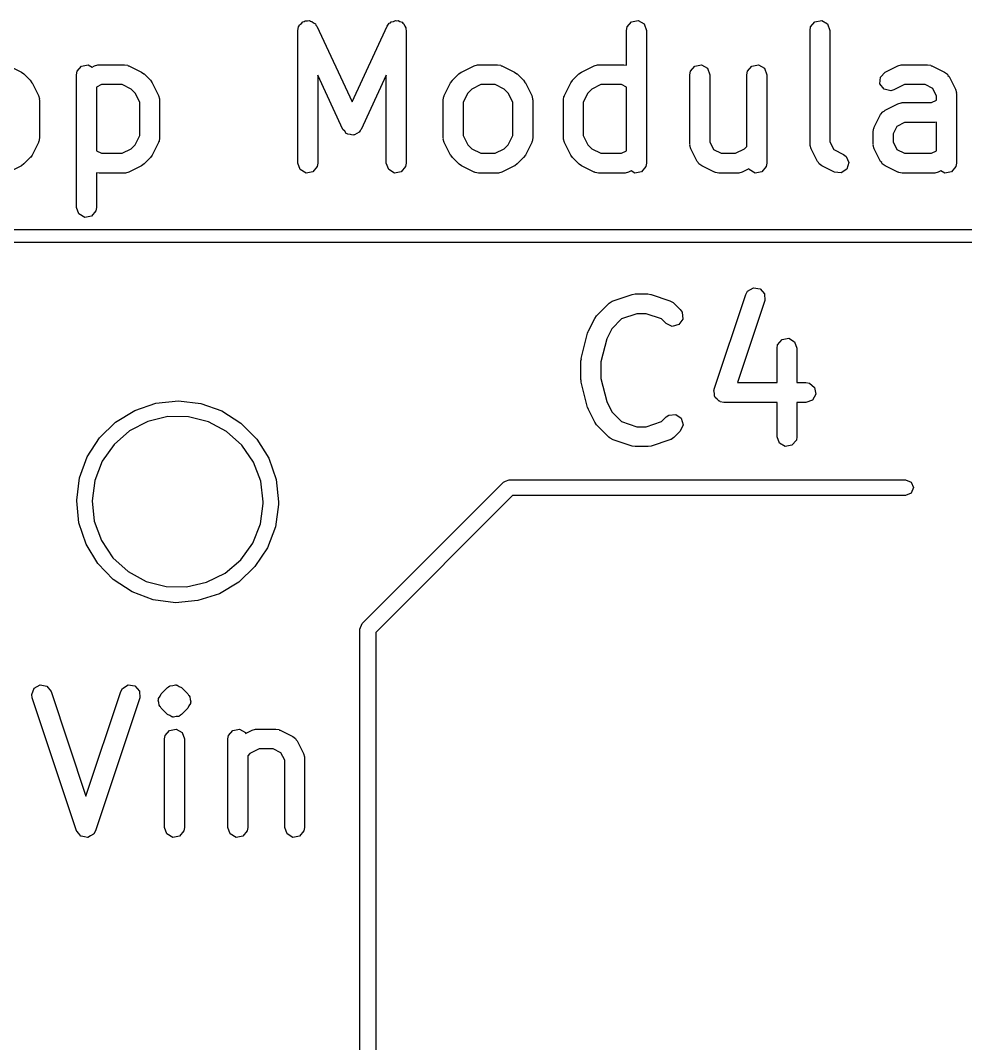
# Model space of a CAD drawing. Extents: x 58.1 to 150, y -119.5 to -80.4.
# Drawn here: x 67.82 to 74.93, y -88.08 to -80.38 of the extents above; entities that cross this region are included whole.
import ezdxf

# ---------------------------------------------------------------- set-up
doc = ezdxf.new("R2010")
doc.units = 0
doc.layers.add('BLACK', color=7, linetype='CONTINUOUS')

msp = doc.modelspace()

# ---------------------------------------------------------------- linework, layer by layer
at = {"layer": 'BLACK', "linetype": 'CONTINUOUS'}
for p, q in [((69.9317, -80.4), (69.9423, -80.3874)), ((69.9423, -80.3874), (69.9521, -80.3857)), ((69.9521, -80.3857), (69.9603, -80.3799)), ((69.9603, -80.3799), (69.9766, -80.3814)), ((69.9766, -80.3814), (69.9928, -80.3785)), ((69.9928, -80.3785), (70.0015, -80.3835)), ((70.0015, -80.3835), (70.0114, -80.3844)), ((70.0114, -80.3844), (70.023, -80.396)), ((70.6025, -80.3951), (70.6089, -80.3874)), ((70.6089, -80.3874), (70.6251, -80.3846)), ((70.6251, -80.3846), (70.6399, -80.3777)), ((70.6399, -80.3777), (70.6496, -80.3803)), ((70.6496, -80.3803), (70.6595, -80.3785)), ((70.6595, -80.3785), (70.6736, -80.3867)), ((70.6736, -80.3867), (70.6895, -80.391)), ((72.3855, -80.4267), (72.4185, -80.3874)), ((72.4185, -80.3874), (72.469, -80.3785)), ((72.469, -80.3785), (72.5134, -80.4042)), ((73.7664, -80.4267), (73.7994, -80.3874)), ((73.7994, -80.3874), (73.8499, -80.3785)), ((73.8499, -80.3785), (73.8944, -80.4042)), ((69.9048, -80.4524), (69.9093, -80.4267)), ((69.9048, -81.4524), (69.9048, -80.4524)), ((69.9093, -80.4267), (69.9157, -80.4191)), ((69.9157, -80.4191), (69.9183, -80.4094)), ((69.9183, -80.4094), (69.9317, -80.4)), ((70.023, -80.396), (70.0372, -80.4042)), ((70.0372, -80.4042), (70.0406, -80.4136)), ((70.0406, -80.4136), (70.0477, -80.4207)), ((70.0477, -80.4207), (70.3131, -80.9893)), ((70.3131, -80.9893), (70.5785, -80.4207)), ((70.5785, -80.4207), (70.5934, -80.3993)), ((70.5934, -80.3993), (70.6025, -80.3951)), ((70.6895, -80.391), (70.6952, -80.3992)), ((70.6952, -80.3992), (70.7039, -80.4042)), ((70.7039, -80.4042), (70.7095, -80.4196)), ((70.7095, -80.4196), (70.7189, -80.433)), ((70.7189, -80.433), (70.718, -80.443)), ((70.718, -80.443), (70.7214, -80.4524)), ((70.7214, -80.4524), (70.7214, -81.4524)), ((72.381, -80.4524), (72.3855, -80.4267)), ((72.381, -80.7143), (72.381, -80.4524)), ((72.5134, -80.4042), (72.531, -80.4524)), ((72.531, -80.4524), (72.531, -81.4524)), ((73.7619, -80.4524), (73.7664, -80.4267)), ((73.7619, -81.3095), (73.7619, -80.4524)), ((73.8944, -80.4042), (73.9119, -80.4524)), ((73.9119, -80.4524), (73.9119, -81.2918)), ((67.7276, -80.7186), (67.8228, -80.7663)), ((67.8228, -80.7663), (67.8408, -80.7796)), ((68.2381, -80.7857), (68.2426, -80.7601)), ((68.2426, -80.7601), (68.2756, -80.7208)), ((68.2756, -80.7208), (68.3261, -80.7119)), ((68.3261, -80.7119), (68.355, -80.7285)), ((68.355, -80.7285), (68.3748, -80.7186)), ((68.3748, -80.7186), (68.3998, -80.7112)), ((68.3998, -80.7112), (68.4041, -80.7122)), ((68.4041, -80.7122), (68.4083, -80.7107)), ((68.4083, -80.7107), (68.5988, -80.7107)), ((68.5988, -80.7107), (68.6245, -80.7152)), ((68.6245, -80.7152), (68.6279, -80.7181)), ((68.6279, -80.7181), (68.6324, -80.7186)), ((68.6324, -80.7186), (68.7276, -80.7663)), ((68.7276, -80.7663), (68.7456, -80.7796)), ((71.1172, -80.7803), (71.1356, -80.7674)), ((71.1356, -80.7674), (71.1367, -80.7663)), ((71.1367, -80.7663), (71.2319, -80.7186)), ((71.2319, -80.7186), (71.2569, -80.7112)), ((71.2569, -80.7112), (71.2613, -80.7122)), ((71.2613, -80.7122), (71.2655, -80.7107)), ((71.2655, -80.7107), (71.4083, -80.7107)), ((71.4083, -80.7107), (71.434, -80.7152)), ((71.434, -80.7152), (71.4374, -80.7181)), ((71.4374, -80.7181), (71.4419, -80.7186)), ((71.4419, -80.7186), (71.5371, -80.7663)), ((71.5371, -80.7663), (71.5551, -80.7796)), ((72.022, -80.7803), (72.0403, -80.7674)), ((72.0403, -80.7674), (72.0415, -80.7663)), ((72.0415, -80.7663), (72.1367, -80.7186)), ((72.1367, -80.7186), (72.1617, -80.7112)), ((72.1617, -80.7112), (72.166, -80.7122)), ((72.166, -80.7122), (72.1702, -80.7107)), ((72.1702, -80.7107), (72.3607, -80.7107)), ((72.3607, -80.7107), (72.381, -80.7143)), ((72.8571, -80.7857), (72.8617, -80.7601)), ((72.8617, -80.7601), (72.8946, -80.7208)), ((72.8946, -80.7208), (72.9452, -80.7119)), ((72.9452, -80.7119), (72.9896, -80.7375)), ((72.9896, -80.7375), (73.0071, -80.7857)), ((73.2857, -80.7857), (73.2902, -80.7601)), ((73.2902, -80.7601), (73.3232, -80.7208)), ((73.3232, -80.7208), (73.3737, -80.7119)), ((73.3737, -80.7119), (73.4182, -80.7375)), ((73.4182, -80.7375), (73.4357, -80.7857)), ((74.2919, -80.8035), (74.3272, -80.7663)), ((74.3272, -80.7663), (74.4224, -80.7186)), ((74.4224, -80.7186), (74.4474, -80.7112)), ((74.4474, -80.7112), (74.4517, -80.7122)), ((74.4517, -80.7122), (74.456, -80.7107)), ((74.456, -80.7107), (74.6464, -80.7107)), ((74.6464, -80.7107), (74.6721, -80.7152)), ((74.6721, -80.7152), (74.6755, -80.7181)), ((74.6755, -80.7181), (74.68, -80.7186)), ((74.68, -80.7186), (74.7752, -80.7663)), ((74.7752, -80.7663), (74.7961, -80.7818)), ((67.8408, -80.7796), (67.8423, -80.7803)), ((67.8423, -80.7803), (67.8899, -80.8279)), ((67.8899, -80.8279), (67.9028, -80.8463)), ((67.9028, -80.8463), (67.904, -80.8474)), ((67.904, -80.8474), (67.9516, -80.9426)), ((68.2381, -81.7857), (68.2381, -80.7857)), ((68.7456, -80.7796), (68.7471, -80.7803)), ((68.7471, -80.7803), (68.7947, -80.8279)), ((68.7947, -80.8279), (68.8076, -80.8463)), ((68.8076, -80.8463), (68.8087, -80.8474)), ((68.8087, -80.8474), (68.8564, -80.9426)), ((70.2451, -81.1984), (70.0548, -80.7904)), ((70.0548, -80.7904), (70.0548, -81.4524)), ((70.5714, -80.7904), (70.3811, -81.1984)), ((70.5714, -81.4524), (70.5714, -80.7904)), ((71.0079, -80.9426), (71.0555, -80.8474)), ((71.0555, -80.8474), (71.0689, -80.8294)), ((71.0689, -80.8294), (71.0696, -80.8279)), ((71.0696, -80.8279), (71.1172, -80.7803)), ((71.5551, -80.7796), (71.5566, -80.7803)), ((71.5566, -80.7803), (71.6042, -80.8279)), ((71.6042, -80.8279), (71.6171, -80.8463)), ((71.6171, -80.8463), (71.6183, -80.8474)), ((71.6183, -80.8474), (71.6659, -80.9426)), ((71.9127, -80.9426), (71.9603, -80.8474)), ((71.9603, -80.8474), (71.9737, -80.8294)), ((71.9737, -80.8294), (71.9743, -80.8279)), ((71.9743, -80.8279), (72.022, -80.7803)), ((72.8571, -81.3095), (72.8571, -80.7857)), ((73.0071, -80.7857), (73.0071, -81.2918)), ((73.2857, -81.3261), (73.2857, -80.7857)), ((73.4357, -80.7857), (73.4357, -81.4524)), ((74.2888, -80.8547), (74.2919, -80.8035)), ((74.7961, -80.7818), (74.8006, -80.7921)), ((74.8006, -80.7921), (74.8087, -80.7998)), ((74.8087, -80.7998), (74.8564, -80.895)), ((68.426, -80.8607), (68.3881, -80.8797)), ((68.3881, -80.8797), (68.3881, -81.3584)), ((68.5811, -80.8607), (68.426, -80.8607)), ((68.6496, -80.895), (68.5811, -80.8607)), ((68.68, -80.9254), (68.6496, -80.895)), ((68.7143, -80.9939), (68.68, -80.9254)), ((71.1843, -80.9254), (71.15, -80.9939)), ((71.2147, -80.895), (71.1843, -80.9254)), ((71.2832, -80.8607), (71.2147, -80.895)), ((71.3906, -80.8607), (71.2832, -80.8607)), ((71.4591, -80.895), (71.3906, -80.8607)), ((71.4896, -80.9254), (71.4591, -80.895)), ((71.5238, -80.9939), (71.4896, -80.9254)), ((72.089, -80.9254), (72.0548, -80.9939)), ((72.1194, -80.895), (72.089, -80.9254)), ((72.1879, -80.8607), (72.1194, -80.895)), ((72.343, -80.8607), (72.1879, -80.8607)), ((72.381, -80.8797), (72.343, -80.8607)), ((72.381, -81.3584), (72.381, -80.8797)), ((74.3194, -80.8959), (74.2888, -80.8547)), ((74.3693, -80.9078), (74.3194, -80.8959)), ((74.3943, -80.9004), (74.3693, -80.9078)), ((74.4737, -80.8607), (74.3943, -80.9004)), ((74.6287, -80.8607), (74.4737, -80.8607)), ((74.6858, -80.8892), (74.6287, -80.8607)), ((74.7143, -80.9463), (74.6858, -80.8892)), ((74.8564, -80.895), (74.8638, -80.92)), ((74.8638, -80.92), (74.8628, -80.9244)), ((74.8628, -80.9244), (74.8643, -80.9286)), ((74.8643, -80.9286), (74.8643, -81.4524)), ((67.9516, -80.9426), (67.959, -80.9676)), ((67.959, -80.9676), (67.958, -80.972)), ((67.958, -80.972), (67.9595, -80.9762)), ((67.9595, -80.9762), (67.9595, -81.2619)), ((68.7143, -81.2442), (68.7143, -80.9939)), ((68.8564, -80.9426), (68.8638, -80.9676)), ((68.8638, -80.9676), (68.8628, -80.972)), ((68.8628, -80.972), (68.8643, -80.9762)), ((68.8643, -80.9762), (68.8643, -81.2619)), ((71, -80.9762), (71.0045, -80.9505)), ((71, -81.2619), (71, -80.9762)), ((71.0045, -80.9505), (71.0074, -80.9471)), ((71.0074, -80.9471), (71.0079, -80.9426)), ((71.15, -80.9939), (71.15, -81.2442)), ((71.5238, -81.2442), (71.5238, -80.9939)), ((71.6659, -80.9426), (71.6733, -80.9676)), ((71.6733, -80.9676), (71.6723, -80.972)), ((71.6723, -80.972), (71.6738, -80.9762)), ((71.6738, -80.9762), (71.6738, -81.2619)), ((71.9048, -80.9762), (71.9093, -80.9505)), ((71.9048, -81.2619), (71.9048, -80.9762)), ((71.9093, -80.9505), (71.9122, -80.9471)), ((71.9122, -80.9471), (71.9127, -80.9426)), ((72.0548, -80.9939), (72.0548, -81.2442)), ((74.3272, -81.052), (74.4224, -81.0043)), ((74.4224, -81.0043), (74.4474, -80.9969)), ((74.4474, -80.9969), (74.4517, -80.998)), ((74.4517, -80.998), (74.456, -80.9964)), ((74.456, -80.9964), (74.6763, -80.9964)), ((74.6763, -80.9964), (74.7143, -80.9775)), ((74.7143, -80.9775), (74.7143, -80.9463)), ((74.2936, -81.0855), (74.3091, -81.0646)), ((74.3091, -81.0646), (74.3195, -81.0601)), ((74.3195, -81.0601), (74.3272, -81.052)), ((74.246, -81.1807), (74.2936, -81.0855)), ((74.4737, -81.1464), (74.4166, -81.1749)), ((74.694, -81.1464), (74.4737, -81.1464)), ((74.6983, -81.1449), (74.694, -81.1464)), ((74.7026, -81.1459), (74.6983, -81.1449)), ((74.7143, -81.1425), (74.7026, -81.1459)), ((74.7143, -81.3584), (74.7143, -81.1425)), ((70.2589, -81.2121), (70.2451, -81.1984)), ((70.2701, -81.2281), (70.2589, -81.2121)), ((70.2766, -81.2298), (70.2701, -81.2281)), ((70.2814, -81.2346), (70.2766, -81.2298)), ((70.3008, -81.2363), (70.2814, -81.2346)), ((70.3196, -81.2414), (70.3008, -81.2363)), ((70.3485, -81.2279), (70.3325, -81.2391)), ((70.3661, -81.2197), (70.3485, -81.2279)), ((70.3718, -81.2116), (70.3661, -81.2197)), ((70.3745, -81.2097), (70.3718, -81.2116)), ((70.3754, -81.2065), (70.3745, -81.2097)), ((70.3811, -81.1984), (70.3754, -81.2065)), ((74.2381, -81.2143), (74.2426, -81.1886)), ((74.2381, -81.3095), (74.2381, -81.2143)), ((74.2426, -81.1886), (74.2455, -81.1852)), ((74.2455, -81.1852), (74.246, -81.1807)), ((74.4166, -81.1749), (74.3881, -81.232)), ((74.3881, -81.232), (74.3881, -81.2918)), ((67.9516, -81.2954), (67.904, -81.3907)), ((67.9521, -81.291), (67.9516, -81.2954)), ((67.955, -81.2876), (67.9521, -81.291)), ((67.9595, -81.2619), (67.955, -81.2876)), ((68.6496, -81.3431), (68.68, -81.3127)), ((68.68, -81.3127), (68.7143, -81.2442)), ((68.8564, -81.2954), (68.8087, -81.3907)), ((68.8569, -81.291), (68.8564, -81.2954)), ((68.8598, -81.2876), (68.8569, -81.291)), ((68.8643, -81.2619), (68.8598, -81.2876)), ((70.3258, -81.2385), (70.3196, -81.2414)), ((70.3325, -81.2391), (70.3258, -81.2385)), ((71.0015, -81.2661), (71, -81.2619)), ((71.0005, -81.2705), (71.0015, -81.2661)), ((71.0079, -81.2954), (71.0005, -81.2705)), ((71.0555, -81.3907), (71.0079, -81.2954)), ((71.15, -81.2442), (71.1843, -81.3127)), ((71.1843, -81.3127), (71.2147, -81.3431)), ((71.4591, -81.3431), (71.4896, -81.3127)), ((71.4896, -81.3127), (71.5238, -81.2442)), ((71.6659, -81.2954), (71.6183, -81.3907)), ((71.6664, -81.291), (71.6659, -81.2954)), ((71.6693, -81.2876), (71.6664, -81.291)), ((71.6738, -81.2619), (71.6693, -81.2876)), ((71.9063, -81.2661), (71.9048, -81.2619)), ((71.9053, -81.2705), (71.9063, -81.2661)), ((71.9127, -81.2954), (71.9053, -81.2705)), ((71.9603, -81.3907), (71.9127, -81.2954)), ((72.0548, -81.2442), (72.089, -81.3127)), ((72.089, -81.3127), (72.1194, -81.3431)), ((72.8587, -81.3137), (72.8571, -81.3095)), ((72.8576, -81.3181), (72.8587, -81.3137)), ((73.0071, -81.2918), (73.0357, -81.3489)), ((73.7634, -81.3137), (73.7619, -81.3095)), ((73.7624, -81.3181), (73.7634, -81.3137)), ((73.9119, -81.2918), (73.9404, -81.3489)), ((74.2396, -81.3137), (74.2381, -81.3095)), ((74.2386, -81.3181), (74.2396, -81.3137)), ((74.3881, -81.2918), (74.4166, -81.3489)), ((67.904, -81.3907), (67.8906, -81.4087)), ((68.3881, -81.3584), (68.426, -81.3774)), ((68.426, -81.3774), (68.5811, -81.3774)), ((68.5811, -81.3774), (68.6496, -81.3431)), ((68.8087, -81.3907), (68.7954, -81.4087)), ((71.0567, -81.3918), (71.0555, -81.3907)), ((71.2147, -81.3431), (71.2832, -81.3774)), ((71.2832, -81.3774), (71.3906, -81.3774)), ((71.3906, -81.3774), (71.4591, -81.3431)), ((71.6183, -81.3907), (71.6049, -81.4087)), ((71.9615, -81.3918), (71.9603, -81.3907)), ((72.1194, -81.3431), (72.1879, -81.3774)), ((72.1879, -81.3774), (72.343, -81.3774)), ((72.343, -81.3774), (72.381, -81.3584)), ((72.8651, -81.3431), (72.8576, -81.3181)), ((72.9127, -81.4383), (72.8651, -81.3431)), ((73.0357, -81.3489), (73.0927, -81.3774)), ((73.0927, -81.3774), (73.2002, -81.3774)), ((73.2002, -81.3774), (73.2687, -81.3431)), ((73.2687, -81.3431), (73.2857, -81.3261)), ((73.7698, -81.3431), (73.7624, -81.3181)), ((73.8174, -81.4383), (73.7698, -81.3431)), ((73.9404, -81.3489), (74.0133, -81.3853)), ((74.0133, -81.3853), (74.0342, -81.4008)), ((74.246, -81.3431), (74.2386, -81.3181)), ((74.2936, -81.4383), (74.246, -81.3431)), ((74.4166, -81.3489), (74.4737, -81.3774)), ((74.4737, -81.3774), (74.6763, -81.3774)), ((74.6763, -81.3774), (74.7143, -81.3584)), ((67.8423, -81.4578), (67.824, -81.4707)), ((67.8899, -81.4102), (67.8423, -81.4578)), ((67.8906, -81.4087), (67.8899, -81.4102)), ((68.7471, -81.4578), (68.7287, -81.4707)), ((68.7947, -81.4102), (68.7471, -81.4578)), ((68.7954, -81.4087), (68.7947, -81.4102)), ((69.9223, -81.5006), (69.9048, -81.4524)), ((70.0548, -81.4524), (70.0502, -81.478)), ((70.589, -81.5006), (70.5714, -81.4524)), ((70.7214, -81.4524), (70.7169, -81.478)), ((71.0696, -81.4102), (71.0567, -81.3918)), ((71.1172, -81.4578), (71.0696, -81.4102)), ((71.1187, -81.4585), (71.1172, -81.4578)), ((71.1367, -81.4718), (71.1187, -81.4585)), ((71.5566, -81.4578), (71.5382, -81.4707)), ((71.6042, -81.4102), (71.5566, -81.4578)), ((71.6049, -81.4087), (71.6042, -81.4102)), ((71.9743, -81.4102), (71.9615, -81.3918)), ((72.022, -81.4578), (71.9743, -81.4102)), ((72.0234, -81.4585), (72.022, -81.4578)), ((72.0415, -81.4718), (72.0234, -81.4585)), ((72.531, -81.4524), (72.5264, -81.478)), ((72.9208, -81.446), (72.9127, -81.4383)), ((72.9253, -81.4563), (72.9208, -81.446)), ((72.9462, -81.4718), (72.9253, -81.4563)), ((73.4357, -81.4524), (73.4312, -81.478)), ((73.8256, -81.446), (73.8174, -81.4383)), ((73.8301, -81.4563), (73.8256, -81.446)), ((73.851, -81.4718), (73.8301, -81.4563)), ((74.0342, -81.4008), (74.0546, -81.4479)), ((74.0546, -81.4479), (74.04, -81.4971)), ((74.3018, -81.446), (74.2936, -81.4383)), ((74.3063, -81.4563), (74.3018, -81.446)), ((74.3272, -81.4718), (74.3063, -81.4563)), ((74.8643, -81.4524), (74.8598, -81.478)), ((67.8228, -81.4718), (67.7276, -81.5195)), ((67.824, -81.4707), (67.8228, -81.4718)), ((68.4083, -81.5274), (68.3881, -81.5238)), ((68.3881, -81.5238), (68.3881, -81.7857)), ((68.5988, -81.5274), (68.4083, -81.5274)), ((68.603, -81.5258), (68.5988, -81.5274)), ((68.6074, -81.5269), (68.603, -81.5258)), ((68.6324, -81.5195), (68.6074, -81.5269)), ((68.7276, -81.4718), (68.6324, -81.5195)), ((68.7287, -81.4707), (68.7276, -81.4718)), ((69.9667, -81.5262), (69.9223, -81.5006)), ((70.0173, -81.5173), (69.9667, -81.5262)), ((70.0502, -81.478), (70.0173, -81.5173)), ((70.6334, -81.5262), (70.589, -81.5006)), ((70.6839, -81.5173), (70.6334, -81.5262)), ((70.7169, -81.478), (70.6839, -81.5173)), ((71.2319, -81.5195), (71.1367, -81.4718)), ((71.2364, -81.52), (71.2319, -81.5195)), ((71.2398, -81.5229), (71.2364, -81.52)), ((71.2655, -81.5274), (71.2398, -81.5229)), ((71.4083, -81.5274), (71.2655, -81.5274)), ((71.4125, -81.5258), (71.4083, -81.5274)), ((71.4169, -81.5269), (71.4125, -81.5258)), ((71.4419, -81.5195), (71.4169, -81.5269)), ((71.5371, -81.4718), (71.4419, -81.5195)), ((71.5382, -81.4707), (71.5371, -81.4718)), ((72.1367, -81.5195), (72.0415, -81.4718)), ((72.1412, -81.52), (72.1367, -81.5195)), ((72.1446, -81.5229), (72.1412, -81.52)), ((72.1702, -81.5274), (72.1446, -81.5229)), ((72.3607, -81.5274), (72.1702, -81.5274)), ((72.3649, -81.5258), (72.3607, -81.5274)), ((72.3693, -81.5269), (72.3649, -81.5258)), ((72.3943, -81.5195), (72.3693, -81.5269)), ((72.414, -81.5096), (72.3943, -81.5195)), ((72.4429, -81.5262), (72.414, -81.5096)), ((72.4935, -81.5173), (72.4429, -81.5262)), ((72.5264, -81.478), (72.4935, -81.5173)), ((73.0415, -81.5195), (72.9462, -81.4718)), ((73.0459, -81.52), (73.0415, -81.5195)), ((73.0493, -81.5229), (73.0459, -81.52)), ((73.075, -81.5274), (73.0493, -81.5229)), ((73.2179, -81.5274), (73.075, -81.5274)), ((73.2221, -81.5258), (73.2179, -81.5274)), ((73.2264, -81.5269), (73.2221, -81.5258)), ((73.2514, -81.5195), (73.2264, -81.5269)), ((73.3011, -81.4946), (73.2514, -81.5195)), ((73.3033, -81.5006), (73.3011, -81.4946)), ((73.3477, -81.5262), (73.3033, -81.5006)), ((73.3982, -81.5173), (73.3477, -81.5262)), ((73.4312, -81.478), (73.3982, -81.5173)), ((73.9462, -81.5195), (73.851, -81.4718)), ((73.9972, -81.5253), (73.9462, -81.5195)), ((74.04, -81.4971), (73.9972, -81.5253)), ((74.4224, -81.5195), (74.3272, -81.4718)), ((74.4269, -81.52), (74.4224, -81.5195)), ((74.4303, -81.5229), (74.4269, -81.52)), ((74.456, -81.5274), (74.4303, -81.5229)), ((74.694, -81.5274), (74.456, -81.5274)), ((74.6983, -81.5258), (74.694, -81.5274)), ((74.7026, -81.5269), (74.6983, -81.5258)), ((74.7276, -81.5195), (74.7026, -81.5269)), ((74.7474, -81.5096), (74.7276, -81.5195)), ((74.7763, -81.5262), (74.7474, -81.5096)), ((74.8268, -81.5173), (74.7763, -81.5262)), ((74.8598, -81.478), (74.8268, -81.5173)), ((68.2556, -81.8339), (68.2381, -81.7857)), ((68.3001, -81.8596), (68.2556, -81.8339)), ((68.3506, -81.8507), (68.3001, -81.8596)), ((68.3836, -81.8114), (68.3506, -81.8507)), ((68.3881, -81.7857), (68.3836, -81.8114)), ((60, -81.95), (149, -81.95)), ((149, -82.05), (60, -82.05)), ((73.2916, -82.4161), (73.3353, -82.3893)), ((73.3353, -82.3893), (73.3861, -82.3968)), ((72.279, -82.4868), (72.4219, -82.4392)), ((72.4219, -82.4392), (72.4441, -82.4359)), ((72.4441, -82.4359), (72.4456, -82.4354)), ((72.4456, -82.4354), (72.5409, -82.4354)), ((72.5409, -82.4354), (72.5629, -82.4393)), ((72.5629, -82.4393), (72.5646, -82.4392)), ((72.5646, -82.4392), (72.7074, -82.4868)), ((73.0411, -83.1533), (73.2792, -82.439)), ((73.2792, -82.439), (73.2916, -82.4161)), ((73.3861, -82.3968), (73.4201, -82.4352)), ((73.4201, -82.4352), (73.4215, -82.4865)), ((72.1545, -82.6002), (72.2497, -82.505)), ((72.2497, -82.505), (72.2711, -82.49)), ((72.2711, -82.49), (72.2755, -82.4896)), ((72.2755, -82.4896), (72.279, -82.4868)), ((72.7074, -82.4868), (72.7303, -82.4993)), ((72.7303, -82.4993), (72.7327, -82.5031)), ((72.7327, -82.5031), (72.7367, -82.505)), ((72.7367, -82.505), (72.7844, -82.5526)), ((73.4215, -82.4865), (73.2163, -83.102)), ((72.0928, -82.7149), (72.1404, -82.6197)), ((72.1404, -82.6197), (72.1538, -82.6017)), ((72.1538, -82.6017), (72.1545, -82.6002)), ((72.4578, -82.5854), (72.3433, -82.6236)), ((72.5287, -82.5854), (72.4578, -82.5854)), ((72.6432, -82.6236), (72.5287, -82.5854)), ((72.7844, -82.5526), (72.7993, -82.5739)), ((72.7993, -82.5739), (72.8038, -82.625)), ((72.2692, -82.6977), (72.2307, -82.7747)), ((72.3433, -82.6236), (72.2692, -82.6977)), ((72.6783, -82.6587), (72.6432, -82.6236)), ((72.7248, -82.6803), (72.6783, -82.6587)), ((72.7744, -82.6671), (72.7248, -82.6803)), ((72.8038, -82.625), (72.7744, -82.6671)), ((72.0395, -82.9208), (72.0871, -82.7303)), ((72.0871, -82.7303), (72.0924, -82.7185)), ((72.0924, -82.7185), (72.0928, -82.7149)), ((72.2307, -82.7747), (72.1873, -82.9482)), ((73.551, -82.7788), (73.6015, -82.7699)), ((73.6015, -82.7699), (73.6459, -82.7955)), ((73.5135, -82.8437), (73.518, -82.8181)), ((73.5135, -83.102), (73.5135, -82.8437)), ((73.518, -82.8181), (73.551, -82.7788)), ((73.6459, -82.7955), (73.6635, -82.8437)), ((73.6635, -82.8437), (73.6635, -83.102)), ((72.0373, -82.939), (72.0399, -82.9242)), ((72.0399, -82.9242), (72.0395, -82.9208)), ((72.0373, -83.0818), (72.0373, -82.939)), ((72.1873, -82.9482), (72.1873, -83.0726)), ((72.0385, -83.0851), (72.0373, -83.0818)), ((72.0395, -83.1), (72.0385, -83.0851)), ((72.1873, -83.0726), (72.2307, -83.2461)), ((72.0871, -83.2905), (72.0395, -83.1)), ((73.0384, -83.164), (73.0413, -83.1591)), ((73.0413, -83.1591), (73.0411, -83.1533)), ((73.2163, -83.102), (73.5135, -83.102)), ((73.6635, -83.102), (73.7313, -83.102)), ((73.7313, -83.102), (73.757, -83.1066)), ((73.757, -83.1066), (73.7963, -83.1395)), ((73.7963, -83.1395), (73.8052, -83.1901)), ((73.042, -83.1842), (73.0384, -83.164)), ((73.0425, -83.2046), (73.042, -83.1842)), ((73.0463, -83.2089), (73.0425, -83.2046)), ((73.0473, -83.2145), (73.0463, -83.2089)), ((73.063, -83.2277), (73.0473, -83.2145)), ((73.0766, -83.243), (73.063, -83.2277)), ((73.7795, -83.2345), (73.7313, -83.252)), ((73.8052, -83.1901), (73.7795, -83.2345)), ((68.5321, -83.4011), (68.6764, -83.3123)), ((68.6764, -83.3123), (68.8368, -83.2577)), ((68.8368, -83.2577), (69.0053, -83.24)), ((69.0053, -83.24), (69.1735, -83.2601)), ((69.1735, -83.2601), (69.3332, -83.3169)), ((72.0891, -83.2934), (72.0871, -83.2905)), ((72.0928, -83.3058), (72.0891, -83.2934)), ((72.1404, -83.4011), (72.0928, -83.3058)), ((72.2307, -83.2461), (72.2692, -83.3231)), ((73.0822, -83.2438), (73.0766, -83.243)), ((73.0866, -83.2475), (73.0822, -83.2438)), ((73.1123, -83.252), (73.0866, -83.2475)), ((73.5135, -83.252), (73.1123, -83.252)), ((73.5135, -83.5104), (73.5135, -83.252)), ((73.7313, -83.252), (73.6635, -83.252)), ((73.6635, -83.252), (73.6635, -83.5104)), ((68.9259, -83.3596), (68.7753, -83.3957)), ((69.0808, -83.3604), (68.9259, -83.3596)), ((69.231, -83.3981), (69.0808, -83.3604)), ((69.3332, -83.3169), (69.4762, -83.4077)), ((72.2692, -83.3231), (72.3433, -83.3972)), ((72.6432, -83.3972), (72.6783, -83.3621)), ((72.6783, -83.3621), (72.6996, -83.3472)), ((72.6996, -83.3472), (72.7507, -83.3427)), ((72.7507, -83.3427), (72.7928, -83.3721)), ((72.7928, -83.3721), (72.806, -83.4217)), ((68.411, -83.5197), (68.5321, -83.4011)), ((68.6376, -83.4668), (68.5209, -83.5686)), ((68.7753, -83.3957), (68.6376, -83.4668)), ((69.3679, -83.4706), (69.231, -83.3981)), ((69.4762, -83.4077), (69.5956, -83.5279)), ((72.1416, -83.4022), (72.1404, -83.4011)), ((72.1545, -83.4206), (72.1416, -83.4022)), ((72.2497, -83.5158), (72.1545, -83.4206)), ((72.3433, -83.3972), (72.4578, -83.4354)), ((72.4578, -83.4354), (72.5287, -83.4354)), ((72.5287, -83.4354), (72.6432, -83.3972)), ((72.7844, -83.4682), (72.7367, -83.5158)), ((72.806, -83.4217), (72.7844, -83.4682)), ((68.3193, -83.6621), (68.411, -83.5197)), ((69.4836, -83.5737), (69.3679, -83.4706)), ((69.5956, -83.5279), (69.6854, -83.6716)), ((72.2538, -83.5177), (72.2497, -83.5158)), ((72.2561, -83.5215), (72.2538, -83.5177)), ((72.279, -83.5339), (72.2561, -83.5215)), ((72.4219, -83.5815), (72.279, -83.5339)), ((72.7074, -83.5339), (72.5646, -83.5815)), ((72.7109, -83.5311), (72.7074, -83.5339)), ((72.7154, -83.5307), (72.7109, -83.5311)), ((72.7367, -83.5158), (72.7154, -83.5307)), ((73.531, -83.5586), (73.5135, -83.5104)), ((73.659, -83.536), (73.626, -83.5753)), ((73.6635, -83.5104), (73.659, -83.536)), ((68.5209, -83.5686), (68.4318, -83.6953)), ((69.5713, -83.7013), (69.4836, -83.5737)), ((72.4235, -83.5815), (72.4219, -83.5815)), ((72.4456, -83.5854), (72.4235, -83.5815)), ((72.5409, -83.5854), (72.4456, -83.5854)), ((72.5424, -83.5848), (72.5409, -83.5854)), ((72.5646, -83.5815), (72.5424, -83.5848)), ((73.5755, -83.5842), (73.531, -83.5586)), ((73.626, -83.5753), (73.5755, -83.5842)), ((68.2613, -83.8213), (68.3193, -83.6621)), ((68.4318, -83.6953), (68.3756, -83.8397)), ((69.6854, -83.6716), (69.7411, -83.8316)), ((69.6261, -83.8462), (69.5713, -83.7013)), ((68.2401, -83.9894), (68.2613, -83.8213)), ((68.3756, -83.8397), (68.3553, -83.9932)), ((69.6447, -84), (69.6261, -83.8462)), ((69.7411, -83.8316), (69.76, -84)), ((70.3896, -84.916), (71.454, -83.8516)), ((71.454, -83.8516), (71.4695, -83.8452)), ((71.4695, -83.8452), (71.4964, -83.834)), ((71.4964, -83.834), (74.482, -83.834)), ((74.482, -83.834), (74.5244, -83.8516)), ((74.5244, -83.8516), (74.542, -83.894)), ((74.542, -83.894), (74.5244, -83.9364)), ((68.2405, -83.9932), (68.2401, -83.9894)), ((68.2566, -84.158), (68.2405, -83.9932)), ((68.3553, -83.9932), (68.3723, -84.1472)), ((69.6446, -84.0135), (69.6447, -84)), ((69.76, -84), (69.7597, -84.0212)), ((71.5213, -83.954), (70.492, -84.9833)), ((74.482, -83.954), (71.5213, -83.954)), ((74.5244, -83.9364), (74.482, -83.954)), ((69.6227, -84.1669), (69.6446, -84.0135)), ((69.7597, -84.0212), (69.7361, -84.189)), ((68.3101, -84.3188), (68.2566, -84.158)), ((68.3723, -84.1472), (68.4256, -84.2927)), ((69.565, -84.3106), (69.6227, -84.1669)), ((69.7361, -84.189), (69.676, -84.3474)), ((68.4256, -84.2927), (68.512, -84.4213)), ((69.4746, -84.4364), (69.565, -84.3106)), ((68.3979, -84.4637), (68.3101, -84.3188)), ((69.676, -84.3474), (69.5822, -84.4885)), ((68.5156, -84.5856), (68.3979, -84.4637)), ((68.512, -84.4213), (68.6265, -84.5255)), ((69.3568, -84.537), (69.4746, -84.4364)), ((68.6265, -84.5255), (68.7627, -84.5994)), ((69.2184, -84.6066), (69.3568, -84.537)), ((69.5822, -84.4885), (69.4595, -84.6054)), ((68.6573, -84.6784), (68.5156, -84.5856)), ((68.7627, -84.5994), (68.9125, -84.6387)), ((69.0674, -84.6412), (69.2184, -84.6066)), ((69.4595, -84.6054), (69.314, -84.6921)), ((68.8161, -84.7374), (68.6573, -84.6784)), ((68.9125, -84.6387), (69.0674, -84.6412)), ((69.314, -84.6921), (69.1528, -84.7445)), ((68.9841, -84.7598), (68.8161, -84.7374)), ((69.1528, -84.7445), (68.9841, -84.7598)), ((70.372, -84.9584), (70.3896, -84.916)), ((70.372, -94.414), (70.372, -84.9584)), ((70.492, -84.9833), (70.492, -94.354)), ((67.9201, -85.4026), (67.9652, -85.3782)), ((67.9652, -85.3782), (68.0155, -85.3885)), ((68.0155, -85.3885), (68.0473, -85.4287)), ((68.5841, -85.4058), (68.6278, -85.3789)), ((68.6278, -85.3789), (68.6786, -85.3864)), ((68.6786, -85.3864), (68.7126, -85.4248)), ((68.9232, -85.3993), (68.9313, -85.3937)), ((68.9313, -85.3937), (68.9332, -85.3909)), ((68.9332, -85.3909), (68.9364, -85.3901)), ((68.9364, -85.3901), (68.9366, -85.39)), ((68.9366, -85.39), (68.9387, -85.3874)), ((68.9387, -85.3874), (68.9407, -85.3871)), ((68.9407, -85.3871), (68.9445, -85.3844)), ((68.9445, -85.3844), (68.9639, -85.3827)), ((68.9639, -85.3827), (68.9827, -85.3777)), ((68.9827, -85.3777), (68.9858, -85.3791)), ((68.9858, -85.3791), (68.9892, -85.3785)), ((68.9892, -85.3785), (68.9922, -85.3802)), ((68.9922, -85.3802), (68.9956, -85.3799)), ((68.9956, -85.3799), (69.0116, -85.3911)), ((69.0116, -85.3911), (69.0292, -85.3993)), ((67.9012, -85.4503), (67.9201, -85.4026)), ((67.905, -85.4761), (67.9012, -85.4503)), ((68.0473, -85.4287), (68.3095, -86.2152)), ((68.3095, -86.2152), (68.5717, -85.4287)), ((68.5717, -85.4287), (68.5841, -85.4058)), ((68.7126, -85.4248), (68.714, -85.4761)), ((68.8561, -85.4806), (68.8673, -85.4646)), ((68.8673, -85.4646), (68.8755, -85.447)), ((68.8755, -85.447), (68.9232, -85.3993)), ((69.0292, -85.3993), (69.0768, -85.447)), ((69.0768, -85.447), (69.0825, -85.4551)), ((69.0825, -85.4551), (69.0852, -85.457)), ((69.0852, -85.457), (69.0861, -85.4602)), ((69.0861, -85.4602), (69.0918, -85.4683)), ((69.0918, -85.4683), (69.0935, -85.4877)), ((68.2384, -86.4761), (67.905, -85.4761)), ((68.714, -85.4761), (68.3807, -86.4761)), ((68.8539, -85.4935), (68.8567, -85.4873)), ((68.8589, -85.5123), (68.8539, -85.4935)), ((68.8567, -85.4873), (68.8561, -85.4806)), ((68.8606, -85.5317), (68.8589, -85.5123)), ((68.8663, -85.5398), (68.8606, -85.5317)), ((68.8671, -85.543), (68.8663, -85.5398)), ((68.8699, -85.5449), (68.8671, -85.543)), ((68.8755, -85.553), (68.8699, -85.5449)), ((69.0851, -85.5354), (69.0768, -85.553)), ((69.0963, -85.5194), (69.0851, -85.5354)), ((69.0935, -85.4877), (69.0985, -85.5065)), ((69.0985, -85.5065), (69.0957, -85.5127)), ((69.0957, -85.5127), (69.0963, -85.5194)), ((68.9232, -85.6007), (68.8755, -85.553)), ((68.9408, -85.6089), (68.9232, -85.6007)), ((68.9568, -85.6201), (68.9408, -85.6089)), ((68.9602, -85.6198), (68.9568, -85.6201)), ((68.9632, -85.6215), (68.9602, -85.6198)), ((68.9665, -85.6209), (68.9632, -85.6215)), ((68.9697, -85.6223), (68.9665, -85.6209)), ((68.9885, -85.6173), (68.9697, -85.6223)), ((69.0079, -85.6156), (68.9885, -85.6173)), ((69.0117, -85.6129), (69.0079, -85.6156)), ((69.0137, -85.6126), (69.0117, -85.6129)), ((69.0158, -85.61), (69.0137, -85.6126)), ((69.016, -85.6099), (69.0158, -85.61)), ((69.0192, -85.6091), (69.016, -85.6099)), ((69.0211, -85.6063), (69.0192, -85.6091)), ((69.0292, -85.6007), (69.0211, -85.6063)), ((69.0768, -85.553), (69.0292, -85.6007)), ((68.9012, -85.7857), (68.9057, -85.7601)), ((68.9057, -85.7601), (68.9387, -85.7208)), ((68.9387, -85.7208), (68.9892, -85.7119)), ((68.9892, -85.7119), (69.0336, -85.7375)), ((69.0336, -85.7375), (69.0512, -85.7857)), ((69.3774, -85.7857), (69.3819, -85.7601)), ((69.3819, -85.7601), (69.4149, -85.7208)), ((69.4149, -85.7208), (69.4654, -85.7119)), ((69.4654, -85.7119), (69.5098, -85.7375)), ((69.5098, -85.7375), (69.512, -85.7435)), ((69.512, -85.7435), (69.5617, -85.7186)), ((69.5617, -85.7186), (69.5867, -85.7112)), ((69.5867, -85.7112), (69.591, -85.7122)), ((69.591, -85.7122), (69.5952, -85.7107)), ((69.5952, -85.7107), (69.7381, -85.7107)), ((69.7381, -85.7107), (69.7637, -85.7152)), ((69.7637, -85.7152), (69.7672, -85.7181)), ((69.7672, -85.7181), (69.7716, -85.7186)), ((69.7716, -85.7186), (69.8669, -85.7663)), ((69.8669, -85.7663), (69.8878, -85.7818)), ((68.9012, -86.4524), (68.9012, -85.7857)), ((69.0512, -85.7857), (69.0512, -86.4524)), ((69.3774, -86.4524), (69.3774, -85.7857)), ((69.8878, -85.7818), (69.8923, -85.7921)), ((69.8923, -85.7921), (69.9004, -85.7998)), ((69.9004, -85.7998), (69.948, -85.895)), ((69.5444, -85.895), (69.5274, -85.912)), ((69.5274, -85.912), (69.5274, -86.4524)), ((69.6129, -85.8607), (69.5444, -85.895)), ((69.7204, -85.8607), (69.6129, -85.8607)), ((69.7774, -85.8892), (69.7204, -85.8607)), ((69.806, -85.9463), (69.7774, -85.8892)), ((69.948, -85.895), (69.9555, -85.92)), ((69.9555, -85.92), (69.9544, -85.9244)), ((69.9544, -85.9244), (69.956, -85.9286)), ((69.956, -85.9286), (69.956, -86.4524)), ((69.806, -86.4524), (69.806, -85.9463)), ((68.9187, -86.5006), (68.9012, -86.4524)), ((69.0512, -86.4524), (69.0467, -86.478)), ((69.3949, -86.5006), (69.3774, -86.4524)), ((69.5274, -86.4524), (69.5229, -86.478)), ((69.8235, -86.5006), (69.806, -86.4524)), ((69.956, -86.4524), (69.9514, -86.478)), ((68.2397, -86.4778), (68.2384, -86.4761)), ((68.2398, -86.4799), (68.2397, -86.4778)), ((68.2555, -86.4977), (68.2398, -86.4799)), ((68.2703, -86.5163), (68.2555, -86.4977)), ((68.2724, -86.5167), (68.2703, -86.5163)), ((68.2738, -86.5183), (68.2724, -86.5167)), ((68.2973, -86.5218), (68.2738, -86.5183)), ((68.3205, -86.5266), (68.2973, -86.5218)), ((68.3224, -86.5255), (68.3205, -86.5266)), ((68.3246, -86.5259), (68.3224, -86.5255)), ((68.3448, -86.5134), (68.3246, -86.5259)), ((68.3656, -86.5021), (68.3448, -86.5134)), ((68.3664, -86.5001), (68.3656, -86.5021)), ((68.3683, -86.499), (68.3664, -86.5001)), ((68.3807, -86.4761), (68.3683, -86.499)), ((68.9632, -86.5262), (68.9187, -86.5006)), ((69.0137, -86.5173), (68.9632, -86.5262)), ((69.0467, -86.478), (69.0137, -86.5173)), ((69.4394, -86.5262), (69.3949, -86.5006)), ((69.4899, -86.5173), (69.4394, -86.5262)), ((69.5229, -86.478), (69.4899, -86.5173)), ((69.8679, -86.5262), (69.8235, -86.5006)), ((69.9185, -86.5173), (69.8679, -86.5262)), ((69.9514, -86.478), (69.9185, -86.5173))]:
    msp.add_line(p, q, dxfattribs=at)

doc.saveas('drawing.dxf')
